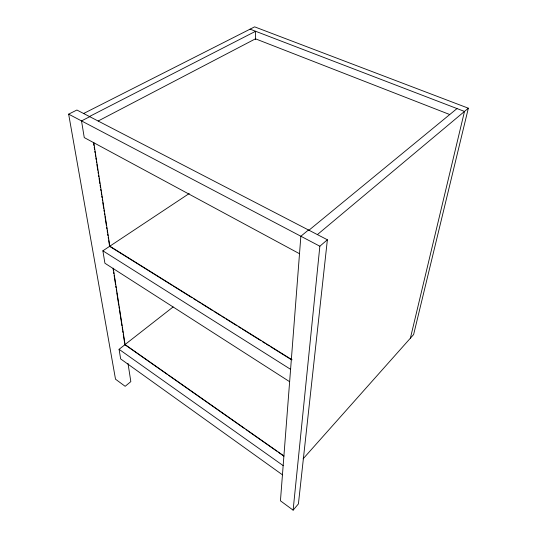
<?xml version="1.0" encoding="UTF-8"?>
<svg xmlns="http://www.w3.org/2000/svg" width="537" height="537" viewBox="0 0 537 537"><rect width="100%" height="100%" fill="white"/><g stroke="black" fill="none" stroke-linecap="round" stroke-linejoin="round"><path stroke-width="0.81" d="M255.458 39.644L255.605 31.274L89.431 116.516M308.473 229.99L300.861 236.24L280.442 500.806L293.115 510.15L319.851 246.221L327.375 239.777L76.905 110.025L68.649 114.146L115.509 379.196L125.161 386.311L130.833 381.619L128.007 363.408M327.375 239.777L298.418 503.901L293.115 510.15M410.389 338.189L464.485 111.441L250.081 29.152M83.611 113.502L254.625 26.85L468.351 108.206L413.618 334.558L303.083 458.853M317.387 234.609L468.351 108.206M308.943 230.232L457.007 108.575M173.102 306.969L124.873 344.667L167.309 374.417M282.449 474.815L120.657 358.924L119.073 349.305L125.094 344.6L284.019 456.007M289.638 381.693L104.923 263.244L102.876 250.813L189.199 193.535M98.157 121.013L255.471 38.818L449.691 114.522M89.76 116.683L81.517 120.912L84.255 137.586L299.512 253.726M68.649 114.146L319.851 246.221M109.837 246.194L292.094 359.817M109.602 246.335L172.082 285.301M173.505 286.187L191.964 297.699M193.387 298.585L196.227 300.358M197.643 301.244L200.489 303.016M201.905 303.902L212.558 310.547M213.974 311.426L220.365 315.414M221.788 316.3L224.627 318.072M226.05 318.958L236.696 325.603M238.119 326.483L240.959 328.255M242.382 329.141L260.841 340.659M262.264 341.545L265.103 343.311M266.52 344.197L269.359 345.969M270.782 346.855L291.376 359.696M102.876 250.813L290.591 369.328M168.678 375.376L244.644 428.64M246.013 429.6L276.81 451.194M278.179 452.154L283.65 455.994M119.073 349.305L283.16 465.606M93.733 142.345L109.91 246.664M113.247 268.191L125.181 345.19M93.673 143.822L93.928 145.473M94.19 147.131L94.572 149.615M94.834 151.266L95.089 152.924M95.344 154.575L95.599 156.233M95.861 157.885L96.116 159.543M96.371 161.194L96.633 162.852M96.888 164.503L97.788 170.296M98.043 171.954L98.305 173.605M98.56 175.263L98.815 176.915M99.07 178.573L99.842 183.54M100.104 185.191L100.486 187.675M100.741 189.326L101.003 190.984M101.258 192.642L101.513 194.293M101.775 195.951L102.03 197.603M102.285 199.261L102.547 200.912M102.802 202.57L103.701 208.363M103.956 210.014L104.212 211.672M104.473 213.323L104.728 214.981M104.984 216.633L106.4 225.735M106.655 227.393L106.917 229.044M107.172 230.702L107.427 232.353M107.689 234.011L107.944 235.662M108.199 237.32L108.454 238.978M108.716 240.63L109.615 246.423M113.085 268.762L113.341 270.42M113.596 272.071L113.857 273.729M114.112 275.38L114.368 277.038M114.629 278.69L115.529 284.482M115.784 286.14L116.039 287.792M116.301 289.45L116.556 291.108M116.811 292.759L118.737 305.17M118.999 306.828L119.254 308.48M119.509 310.138L120.281 315.098M120.543 316.756L121.953 325.858M122.208 327.51L122.47 329.168M122.725 330.819L122.98 332.477M123.242 334.128L124.651 343.23"/></g></svg>
